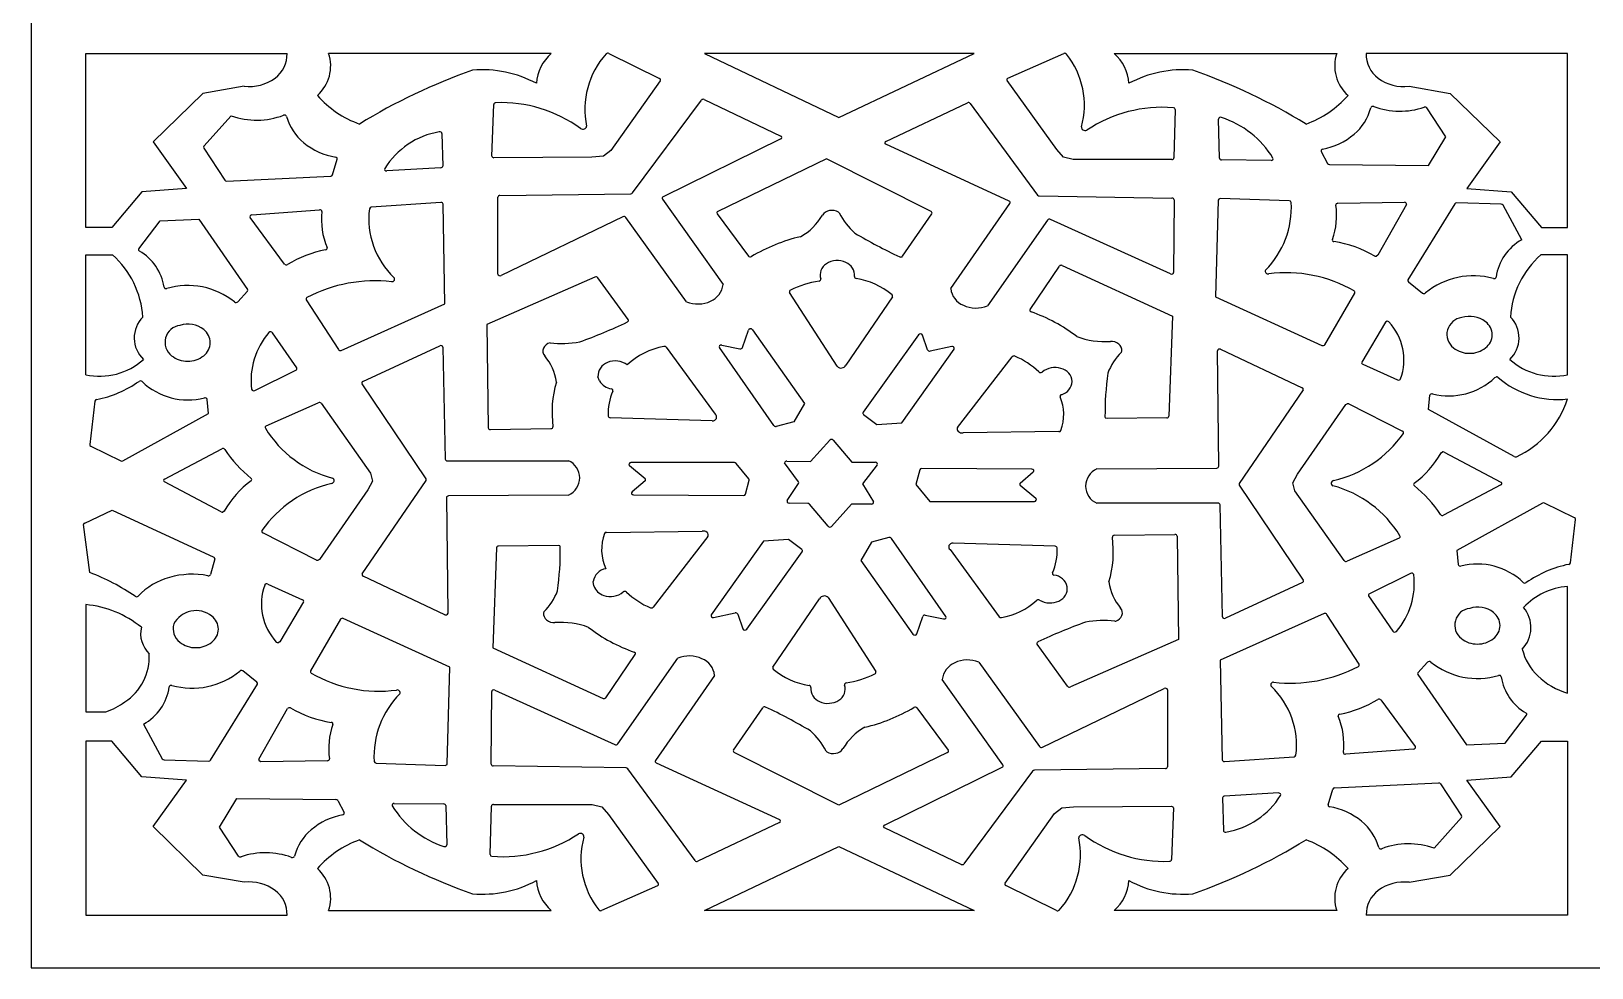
# Model space of a CAD drawing. Extents: x 0 to 1000, y 0 to 1000.
# Drawn here: x 0 to 289.7, y 0 to 173.8 of the extents above; entities that cross this region are included whole.
import ezdxf

# ---------------------------------------------------------------- set-up
doc = ezdxf.new("R2010")
doc.units = 0
doc.layers.add('WHITE', color=7, linetype='CONTINUOUS')

msp = doc.modelspace()

# ---------------------------------------------------------------- linework, layer by layer
at = {"layer": 'WHITE', "linetype": 'Continuous'}
for p, q in [((0, 1000), (0, 0)), ((10.1211, 137.424), (10.1211, 169.7211)), ((10.1211, 169.7211), (47.4949, 169.7211)), ((96.5472, 169.7211), (55.2218, 169.7211)), ((107.2497, 169.7211), (116.6621, 165.0519)), ((175.0745, 169.7211), (124.9941, 169.7211)), ((124.9941, 169.7211), (149.9393, 157.843)), ((149.9393, 157.843), (175.0745, 169.7211)), ((181.344, 165.1595), (191.6893, 169.7083)), ((201.0564, 169.7211), (242.382, 169.7211)), ((285.2334, 169.7211), (247.8596, 169.7211)), ((285.2334, 137.424), (285.2334, 169.7211)), ((31.8933, 162.2972), (22.6208, 153.2852)), ((39.5469, 163.619), (31.8933, 162.2972)), ((116.7963, 164.6234), (107.6321, 151.6833)), ((190.3924, 151.9114), (181.1936, 164.7212)), ((255.8076, 163.619), (263.4612, 162.2972)), ((263.4612, 162.2972), (272.7339, 153.2852)), ((85.5245, 150.6786), (85.8719, 160.2671)), ((111.6641, 143.8407), (124.4144, 161.0549)), ((124.9411, 161.1644), (139.1691, 154.3895)), ((158.663896, 153.400365), (173.8156, 160.5608)), ((174.3421, 160.4495), (186.8359, 143.4132)), ((262.6326, 154.239), (259.1261, 159.6025)), ((37.1418, 158.1487), (32.0503, 152.4776)), ((212.4069, 159.3207), (212.1601, 150.3313)), ((220.6124, 150.2517), (220.435, 157.5419)), ((76.2494, 154.8615), (76.411, 148.8206)), ((139.1734, 153.8453), (117.3138, 143.1295)), ((259.4008, 148.9455), (262.6326, 154.239)), ((22.6208, 153.2852), (28.8025, 144.6336)), ((32.0211, 152.1418), (35.9186, 146.1854)), ((107.6321, 151.6833), (106.2417, 150.6377)), ((158.6665, 152.8507), (158.4693, 153.1242)), ((181.5592, 142.3158), (158.6665, 152.8507)), ((191.6594, 150.4916), (190.3924, 151.9114)), ((239.5011, 151.529), (240.6875, 149.2851)), ((272.7339, 153.2852), (266.5521, 144.6336)), ((55.9548, 147.1672), (56.8223, 150.0735)), ((76.0518, 148.4982), (66.0236, 147.901)), ((104.1021, 150.4518), (85.9142, 150.3531)), ((106.2417, 150.6377), (104.1021, 150.4518)), ((147.6773, 150.1848), (127.4883, 140.405)), ((167.0656, 140.3923), (147.6773, 150.1848)), ((193.4637, 150.0313), (191.6594, 150.4916)), ((211.7726, 150.0222), (193.4637, 150.0313)), ((230.1929, 149.8474), (220.9946, 149.942)), ((241.0394, 149.0943), (259.4008, 148.9455)), ((36.2826, 146.0187), (55.6008, 146.9264)), ((20.5601, 144.0327), (14.9672, 137.424)), ((28.8025, 144.6336), (20.5601, 144.0327)), ((76.0648, 142.042), (63.1329, 141.1694)), ((86.6583, 128.7626), (86.6387, 143.0566)), ((87.0199, 143.373), (111.3389, 143.6882)), ((117.1781, 142.6996), (128.4628, 126.8378)), ((187.1604, 143.2595), (211.7963, 142.8516)), ((212.1757, 142.5342), (212.1029, 129.0872)), ((220.3389, 142.4632), (219.8746, 124.519)), ((220.4609, 142.687), (220.3389, 142.4632)), ((233.557, 142.3498), (220.7419, 142.7725)), ((242.5901, 141.9113), (254.9495, 142.1006)), ((272.9189, 141.75), (264.6519, 141.9726)), ((266.5521, 144.6336), (274.7944, 144.0327)), ((274.7944, 144.0327), (280.3875, 137.424)), ((47.0144, 130.6182), (40.634, 139.2619)), ((40.9295, 139.7399), (53.5527, 140.7049)), ((76.822, 123.2541), (76.484, 141.7316)), ((109.8644, 139.4088), (87.2429, 128.4907)), ((121.6743, 123.6136), (110.3956, 139.2967)), ((127.3105, 140.2103), (127.3539, 139.9701)), ((127.3539, 139.9701), (133.1455, 132.1027)), ((161.7737, 132.0872), (167.1996, 139.9683)), ((170.7084, 126.0685), (181.7058, 141.8843)), ((255.3089, 141.6526), (250.0211, 132.2452)), ((264.2929, 141.7987), (255.5967, 127.6864)), ((276.7309, 135.1262), (273.2607, 141.5614)), ((14.9672, 137.424), (10.1211, 137.424)), ((19.9798, 133.4638), (23.9162, 138.6248)), ((23.9162, 138.6248), (31.1472, 138.9865)), ((31.1472, 138.9865), (40.1703, 125.9303)), ((188.7069, 138.7903), (177.523, 122.8811)), ((211.5277, 128.8122), (189.2307, 138.9094)), ((280.3875, 137.424), (285.2334, 137.424)), ((10.1211, 132.3572), (15.079, 132.3572)), ((10.1211, 110.067), (10.1211, 132.3572)), ((250.0211, 132.2452), (249.769, 132.0715)), ((285.2334, 132.3572), (280.2757, 132.3572)), ((285.2334, 110.067), (285.2334, 132.3572)), ((104.6583, 128.1999), (84.5763, 119.3882)), ((110.8222, 120.3058), (105.1749, 128.0827)), ((185.4494, 122.2028), (190.8994, 130.2312)), ((191.4278, 130.3536), (211.8967, 120.9696)), ((40.1436, 125.5861), (38.3564, 123.6253)), ((149.6464, 111.6417), (140.8012, 125.3517)), ((240.1833, 115.6604), (245.7238, 125.2397)), ((255.6751, 127.3158), (258.3242, 125.2495)), ((51.066, 124.0123), (57.0251, 114.7404)), ((57.5545, 114.6103), (76.822, 123.2541)), ((159.8812, 124.5389), (151.2138, 111.8733)), ((219.8746, 124.519), (239.6445, 115.5192)), ((84.5763, 119.3882), (84.8562, 100.2246)), ((211.8967, 120.9696), (211.2029, 102.3653)), ((251.4191, 119.8302), (247.0385, 112.4415)), ((251.7357, 120.0076), (251.4191, 119.8302)), ((49.2935, 111.3345), (44.7945, 117.8851)), ((132.0567, 115.1186), (133.1754, 118.3727)), ((133.390022, 118.575706), (133.5, 118.6008)), ((133.8837, 118.4452), (143.585, 104.7297)), ((164.7449, 117.5124), (154.449, 103.123)), ((166.4203, 114.6993), (165.4514, 117.4406)), ((57.2562, 114.5847), (57.5545, 114.6103)), ((61.561, 108.8033), (75.8619, 115.4753)), ((76.4413, 115.2061), (76.8786, 94.3931)), ((117.8832, 115.1936), (126.9849, 102.7329)), ((137.8848, 100.6451), (127.7686, 115.1191)), ((128.1981, 115.5827), (131.5907, 114.8972)), ((161.6319, 101.1355), (171.3308, 114.852)), ((170.8994, 115.3165), (166.8883, 114.4805)), ((171.3039, 115.2011), (171.222289, 115.266283)), ((171.9949, 100.3058), (182.1158, 113.4144)), ((220.4902, 93.08), (220.2193, 114.533)), ((220.7998, 114.8102), (235.9726, 107.6771)), ((41.511, 107.1388), (49.1559, 110.9093)), ((247.2009, 112.0265), (253.6898, 109.12)), ((73.2993, 90.7544), (61.4138, 108.3761)), ((105.493153, 108.922722), (105.2251, 109.7049)), ((236.1179, 107.2495), (224.2926, 89.8979)), ((271.7517, 109.5688), (272.0196, 109.6878)), ((11.8382, 105.1901), (10.8592, 97.1311)), ((32.9308, 102.8758), (32.6432, 105.5041)), ((43.6382, 100.5734), (53.2976, 104.8936)), ((53.8194, 104.7743), (62.9641, 91.825)), ((143.585, 104.7297), (141.5648, 101.3275)), ((235.0859, 91.6326), (244.0751, 104.5411)), ((244.0751, 104.5411), (244.3156, 104.6913)), ((244.6152, 104.654), (254.613, 99.614)), ((259.4038, 103.6344), (259.6914, 106.2627)), ((17.0245, 94.1152), (32.9308, 102.8758)), ((126.4469, 101.5089), (107.4811, 102.1103)), ((154.5214, 102.7308), (157.0128, 100.8625)), ((199.7471, 101.9543), (199.4711, 102.045)), ((210.8203, 102.0588), (199.7471, 101.9543)), ((275.3101, 94.8738), (259.4038, 103.6344)), ((85.2501, 99.9121), (96.4917, 100.073)), ((141.5648, 101.3275), (138.3373, 100.5)), ((157.0128, 100.8625), (161.6319, 101.1355)), ((190.7934, 99.5183), (173.0243, 99.3136)), ((11.0456, 96.8286), (16.6087, 94.1062)), ((24.7572, 90.7248), (35.3699, 96.3318)), ((144.6988, 93.9593), (148.2843, 97.9432)), ((148.9163, 97.9345), (152.3329, 93.8526)), ((261.7615, 95.5731), (262.0053, 95.7458)), ((262.3247, 95.7078), (272.8339, 90.1522)), ((77.2669, 94.0822), (99.734753, 94.129899)), ((111.0714, 93.2292), (113.9639, 90.8112)), ((130.5432, 93.7675), (111.3485, 93.7662)), ((133.2536, 90.751), (130.8639, 93.6286)), ((142.4457, 90.1781), (139.866803, 93.704704)), ((140.2976, 94.0638), (144.6988, 93.9593)), ((152.3329, 93.8526), (156.7357, 93.8344)), ((157.0594, 93.3469), (154.3067, 89.8592)), ((197.8296, 92.6279), (220.1058, 92.7606)), ((35.2665, 84.6383), (24.7572, 90.1937)), ((61.4734, 73.0965), (73.2986, 90.448)), ((63.3779, 90.3192), (62.5053, 88.7134)), ((62.9641, 91.825), (63.3779, 90.3192)), ((113.9658, 90.371), (111.5423, 88.3152)), ((132.6116, 87.9424), (133.3111, 90.5048)), ((140.3684, 86.7389), (142.4532, 89.8648)), ((154.3067, 89.8592), (156.3584, 86.5156)), ((164.9794, 92.4036), (164.2436, 89.708)), ((185.7716, 92.5664), (165.3595, 92.6511)), ((183.6252, 89.975), (186.0488, 92.0309)), ((234.2131, 90.0268), (235.0859, 91.6326)), ((234.627, 88.5212), (234.2131, 90.0268)), ((272.8339, 90.1522), (273.0108, 89.8868)), ((62.5053, 88.7134), (53.5162, 75.8049)), ((77.1009, 87.266), (77.372, 65.813)), ((99.7615, 87.7181), (77.4854, 87.5854)), ((111.8194, 87.7797), (132.2315, 87.6951)), ((164.2436, 89.708), (166.8425, 86.5786)), ((186.5196, 87.1168), (183.6272, 89.5348)), ((224.2918, 89.5916), (236.1772, 71.97)), ((243.7719, 75.5719), (234.627, 88.5212)), ((272.8339, 89.6214), (262.2211, 84.0142)), ((9.9294, 82.56), (15.0347, 84.9351)), ((15.0347, 84.9351), (33.8837, 76.2305)), ((35.8297, 84.7729), (35.5859, 84.6002)), ((144.2067, 86.1881), (140.6972, 86.2716)), ((147.9493, 81.9479), (144.5152, 86.0504)), ((152.3017, 86.0731), (148.5813, 81.9391)), ((156.0102, 86.0577), (152.3017, 86.0731)), ((166.8425, 86.5786), (186.2425, 86.5798)), ((220.3242, 86.2637), (197.8558, 86.2163)), ((221.1497, 65.1399), (220.7126, 85.9529)), ((280.5665, 86.2308), (264.6604, 77.4702)), ((286.5455, 83.5173), (280.9823, 86.2399)), ((10.8821, 73.3692), (9.7358, 82.2521)), ((285.7528, 75.1558), (286.7318, 83.2149)), ((52.9758, 75.6921), (42.978, 80.732)), ((97.8439, 78.3917), (86.7707, 78.2872)), ((98.1202, 78.3009), (97.8439, 78.3917)), ((106.7976, 80.8277), (124.5668, 81.0325)), ((125.5962, 80.0402), (115.4753, 66.9316)), ((135.9591, 79.2106), (126.2604, 65.494)), ((140.5782, 79.4836), (135.9591, 79.2106)), ((143.0698, 77.6154), (140.5782, 79.4836)), ((156.0262, 79.0186), (154.0063, 75.6164)), ((159.2537, 79.846), (156.0262, 79.0186)), ((169.8224, 65.227), (159.7062, 79.7009)), ((190.1101, 78.2357), (171.1441, 78.8372)), ((201.0996, 80.273), (212.3409, 80.4341)), ((212.7351, 80.1216), (213.0148, 60.9578)), ((253.9528, 79.7726), (244.2934, 75.4524)), ((34.0711, 75.887), (33.2906, 73.0024)), ((53.5162, 75.8049), (53.2754, 75.6547)), ((86.3881, 77.9807), (85.6945, 59.3764)), ((132.8464, 62.8336), (143.1423, 77.223)), ((154.0063, 75.6164), (163.7073, 61.9007)), ((170.6061, 77.6132), (179.7079, 65.1524)), ((264.6604, 77.4702), (264.9478, 74.8419)), ((76.7913, 65.5358), (61.6185, 72.6689)), ((256.08, 73.2072), (248.4354, 69.4367)), ((265.1151, 74.6089), (265.4416, 74.5663)), ((43.3431, 71.0378), (43.567, 71.241)), ((43.9012, 71.226), (50.3902, 68.3195)), ((104.443033, 70.904791), (104.3529, 71.7137)), ((236.03, 71.5428), (221.7294, 64.8708)), ((285.2334, 50.9849), (285.2334, 70.7683)), ((10.1211, 67.4162), (10.1211, 47.5365)), ((50.5525, 67.9045), (46.1719, 60.5158)), ((137.7101, 55.8072), (146.3775, 68.4727)), ((147.9448, 68.7043), (156.7898, 54.9943)), ((248.2978, 69.0115), (252.7965, 62.4611)), ((57.4077, 64.6857), (51.8674, 55.1063)), ((77.7166, 55.827), (57.9466, 64.8268)), ((77.372, 65.813), (77.1801, 65.5369)), ((126.6916, 65.0295), (130.7028, 65.8655)), ((131.1707, 65.6468), (132.1398, 62.9054)), ((164.4156, 61.9735), (165.5345, 65.2275)), ((166.0005, 65.4488), (169.393, 64.7633)), ((240.0365, 65.7358), (220.7692, 57.092)), ((246.5251, 56.3337), (240.566, 65.6056)), ((213.0148, 60.9578), (192.9328, 52.1461)), ((253.1166, 62.2997), (253.4533, 62.4362)), ((46.1719, 60.5158), (45.8553, 60.3385)), ((85.6945, 59.3764), (106.1633, 49.9924)), ((106.6916, 50.1149), (112.1416, 58.1433)), ((112.1696, 58.3982), (111.9574, 58.5866)), ((192.4164, 52.2633), (186.7688, 60.0402)), ((41.9159, 53.0302), (39.2668, 55.0965)), ((77.2521, 37.8828), (77.7166, 55.827)), ((108.8842, 41.5557), (120.068, 57.4649)), ((175.9167, 56.7326), (187.1954, 41.0493)), ((220.7692, 57.092), (221.1072, 38.6144)), ((259.2346, 56.7208), (257.4474, 54.7599)), ((33.2981, 38.5474), (41.9945, 52.6596)), ((126.8826, 54.2776), (115.8853, 38.4617)), ((180.4129, 37.6465), (169.1284, 53.5082)), ((257.4207, 54.4158), (266.4438, 41.3595)), ((85.41531, 37.81369), (85.4881, 51.2588)), ((86.0633, 51.5338), (108.3605, 41.4366)), ((187.7266, 40.9372), (210.3483, 51.8553)), ((210.9327, 51.5834), (210.9523, 37.2894)), ((250.5766, 49.7278), (256.9573, 41.0843)), ((10.1211, 47.5365), (13.8838, 47.5365)), ((42.2821, 38.6935), (47.5699, 48.1008)), ((130.3915, 40.3777), (135.8173, 48.2588)), ((164.4455, 48.2433), (170.2371, 40.3759)), ((273.6748, 41.7214), (277.6112, 46.8822)), ((20.8601, 45.22), (24.3305, 38.7846)), ((14.9672, 42.0645), (10.1211, 42.0645)), ((10.1211, 42.0645), (10.1211, 9.7674)), ((20.5601, 35.4556), (14.9672, 42.0645)), ((256.6616, 40.6061), (244.0383, 39.641)), ((256.9573, 41.0843), (256.9711, 40.7785)), ((266.4438, 41.3595), (273.6748, 41.7214)), ((274.7944, 35.4556), (280.3875, 42.0645)), ((280.3875, 42.0645), (285.2334, 42.0645)), ((285.2334, 42.0645), (285.2334, 9.7674)), ((24.6721, 38.596), (32.9394, 38.3735)), ((42.6415, 38.2455), (42.3101, 38.3883)), ((55.0011, 38.4347), (42.6415, 38.2455)), ((64.0341, 37.9962), (76.8492, 37.5735)), ((115.8489, 38.2212), (116.032, 38.0302)), ((116.032, 38.0302), (138.9247, 27.4953)), ((149.9137, 30.1612), (130.5254, 39.9538)), ((170.1027, 39.941), (149.9137, 30.1612)), ((221.5264, 38.3041), (234.4584, 39.1766)), ((28.8025, 34.8549), (20.5601, 35.4556)), ((22.6208, 26.2033), (28.8025, 34.8549)), ((110.4308, 37.0866), (85.795, 37.4944)), ((123.2489, 19.8966), (110.7552, 36.9329)), ((158.4176, 26.5007), (180.2775, 37.2165)), ((185.927, 36.5053), (173.1766, 19.2911)), ((210.5712, 36.973), (186.2524, 36.6578)), ((266.5521, 34.8549), (274.7944, 35.4556)), ((272.7339, 26.2033), (266.5521, 34.8549)), ((231.5676, 32.445), (221.5392, 31.8478)), ((231.9139, 32.3099), (231.5676, 32.445)), ((240.7687, 30.2727), (241.6362, 33.1788)), ((241.9902, 33.4195), (261.3086, 34.3273)), ((261.6724, 34.1605), (265.57, 28.2044)), ((34.9586, 26.107), (38.1902, 31.4006)), ((38.1902, 31.4006), (56.5518, 31.2518)), ((56.9035, 31.0609), (58.0899, 28.8169)), ((67.3983, 30.4986), (76.5964, 30.404)), ((76.9789, 30.0943), (77.156, 22.8041)), ((85.1841, 21.0252), (85.4311, 30.0147)), ((85.8185, 30.3239), (104.1275, 30.3148)), ((104.1275, 30.3148), (105.9317, 29.8545)), ((105.9317, 29.8545), (107.1986, 28.4346)), ((189.9589, 28.6627), (191.3494, 29.7083)), ((191.3494, 29.7083), (193.4891, 29.8942)), ((193.4891, 29.8942), (211.6768, 29.9929)), ((211.6768, 29.9929), (211.9565, 29.8978)), ((212.0668, 29.6674), (211.7194, 20.0788)), ((221.1803, 31.5256), (221.3416, 25.4845)), ((31.8933, 17.1914), (22.6208, 26.2033)), ((38.4649, 20.7435), (34.9586, 26.107)), ((107.1986, 28.4346), (116.3976, 15.6248)), ((138.9285, 26.9462), (123.7754, 19.7852)), ((158.4219, 25.9565), (158.2296, 26.2278)), ((180.7947, 15.7227), (189.9589, 28.6627)), ((265.5407, 27.8684), (260.4495, 22.1973)), ((263.4612, 17.1914), (272.7339, 26.2033)), ((172.6499, 19.1816), (158.4219, 25.9565)), ((124.9941, 10.6249), (149.9393, 22.503)), ((149.9393, 22.503), (175.0745, 10.6249)), ((39.5469, 15.8695), (31.8933, 17.1914)), ((116.247, 15.1865), (105.902, 10.6378)), ((190.3413, 10.6249), (180.9289, 15.2941)), ((255.8076, 15.8695), (263.4612, 17.1914)), ((10.1211, 9.7674), (47.4949, 9.7674)), ((55.2216, 10.6249), (96.5472, 10.6249)), ((175.0745, 10.6249), (124.9941, 10.6249)), ((242.382, 10.6249), (201.0564, 10.6249)), ((285.2334, 9.7674), (247.8596, 9.7674)), ((0, 0), (1000, 0))]:
    msp.add_line(p, q, dxfattribs=at)
for centre, radius, start, end in [((42.03126, 169.547269), 5.466404, 306.398334, 1.822305), ((48.321606, 167.397538), 7.280908, 311.251654, 18.610368), ((101.762525, 163.686932), 7.975638, 130.83682, 176.507432), ((118.163985, 159.341212), 15.382082, 138.008187, 191.802424), ((107.051059, 169.323875), 0.444124, 63.431598, 136.033991), ((191.870493, 169.307447), 0.439903, 41.216302, 114.323835), ((180.289934, 160.089733), 15.240632, 344.742255, 38.596382), ((195.841075, 163.686932), 7.975638, 3.492568, 49.16318), ((249.281619, 167.39726), 7.280451, 161.386111, 228.749126), ((253.142334, 169.4596), 5.289202, 177.166122, 234.617294), ((118.213985, 63.239288), 109.548758, 109.328954, 121.531176), ((83.735069, 145.280328), 21.407068, 61.949603, 94.771722), ((181.470433, 164.846218), 0.337833, 111.977752, 159.160934), ((213.868617, 145.279985), 21.407411, 85.228316, 118.050168), ((179.387267, 63.234142), 109.554425, 58.46914, 70.670729), ((40.452537, 171.723324), 8.154768, 263.623803, 306.254097), ((116.56077, 164.7849), 0.285581, 325.561963, 69.217639), ((181.404456, 164.880337), 0.264168, 160.986644, 217.042594), ((254.847532, 171.51869), 7.957816, 233.191795, 276.929308), ((67.407991, 174.527021), 19.050573, 221.420255, 250.10171), ((86.225232, 160.217599), 0.356782, 86.727297, 172.024963), ((87.222641, 135.520468), 25.072376, 53.938436, 92.233314), ((124.748615, 160.768788), 0.439954, 64.054683, 139.434106), ((174.007013, 160.165327), 0.43936, 40.29982, 115.827451), ((210.023867, 134.357271), 25.366756, 85.410771, 123.597066), ((212.060321, 159.295255), 0.347512, 4.198923, 91.124716), ((230.195766, 174.526669), 19.050223, 289.898491, 318.580227), ((239.655317, 161.90704), 9.328715, 309.64354, 345.827636), ((249.031085, 159.522939), 0.345779, 111.884517, 163.17925), ((249.080377, 159.413786), 0.465466, 69.970658, 112.506795), ((254.088894, 173.229942), 14.2305, 250.077205, 288.629974), ((258.783816, 159.340764), 0.430887, 37.404287, 110.218688), ((41.860936, 171.559316), 14.216711, 250.613255, 290.582489), ((47.022912, 157.816027), 0.464025, 68.04505, 110.698737), ((47.082431, 157.932593), 0.333862, 16.586805, 70.03986), ((56.480724, 160.486209), 9.405278, 195.151692, 231.308347), ((220.751316, 157.529248), 0.316569, 117.243377, 177.709478), ((220.822822, 157.402619), 0.461918, 70.633313, 117.938827), ((215.439131, 140.963123), 17.760403, 31.71399, 71.83506), ((78.197271, 140.622149), 14.740831, 99.474511, 148.389673), ((75.863642, 154.722218), 0.449377, 58.506092, 101.923237), ((75.94788, 154.843519), 0.302056, 3.41268, 60.111132), ((102.427866, 156.457292), 0.803929, 236.281943, 289.90701), ((102.516607, 156.266737), 0.594835, 288.119463, 353.073275), ((139.061925, 154.109728), 0.299597, 1.639475, 69.039205), ((139.052296, 154.12993), 0.309323, 293.048677, 357.845253), ((195.495882, 155.98116), 0.512017, 168.983777, 242.669045), ((195.66305, 156.219119), 0.801126, 239.860564, 293.86715), ((237.383343, 164.558752), 12.82028, 280.705272, 309.901271), ((32.244441, 152.291549), 0.268897, 136.218882, 213.841637), ((58.73128, 163.194067), 12.925865, 231.025336, 260.197863), ((85.812008, 150.674308), 0.28754, 179.144798, 231.878341), ((158.779817, 153.112041), 0.310755, 111.902642, 177.757573), ((239.735707, 151.65432), 0.26598, 148.017357, 208.109873), ((239.828914, 151.585335), 0.381688, 99.67014, 146.644447), ((56.474619, 150.078722), 0.382313, 38.190827, 81.564868), ((56.565027, 150.148649), 0.268024, 343.717085, 38.39154), ((65.876397, 148.2155), 0.268148, 150.289141, 221.992391), ((65.982743, 148.308107), 0.409152, 221.667496, 275.730984), ((76.062825, 148.847217), 0.349191, 268.190771, 355.628362), ((85.901849, 150.775984), 0.423064, 230.806969, 271.672958), ((211.804137, 150.380106), 0.359293, 264.964326, 352.192821), ((220.966858, 150.29845), 0.357528, 187.513417, 274.450278), ((230.207704, 150.262786), 0.415649, 267.958927, 319.52846), ((230.314179, 150.163339), 0.270182, 320.916005, 30.237966), ((241.026866, 149.491094), 0.396992, 211.257664, 271.809283), ((36.25034, 146.429017), 0.411583, 216.292098, 274.495465), ((55.604524, 147.301533), 0.375152, 269.431269, 339.017842), ((76.10234, 141.609326), 0.4343, 54.116511, 94.958727), ((86.992287, 143.018433), 0.355641, 85.546908, 173.83915), ((111.344416, 144.099425), 0.411262, 269.231497, 321.016227), ((117.413844, 142.861554), 0.286014, 110.474243, 214.488653), ((181.43787, 142.016544), 0.322917, 19.587464, 67.930464), ((181.490445, 142.039794), 0.265624, 324.169357, 18.664279), ((187.155596, 143.668758), 0.409286, 218.638127, 270.672557), ((211.822707, 142.497709), 0.354875, 5.901995, 94.267374), ((220.722472, 142.331841), 0.441087, 87.475546, 126.371366), ((217.324143, 141.154686), 16.628153, 315.379779, 3.091314), ((233.574243, 141.991287), 0.358927, 9.641264, 92.753496), ((254.973215, 141.699871), 0.40143, 39.961763, 93.386733), ((264.627359, 141.565752), 0.407587, 86.548097, 145.143101), ((40.845006, 139.424761), 0.266547, 147.621349, 217.662014), ((40.947034, 139.344219), 0.396069, 92.537267, 145.685012), ((53.595595, 140.278024), 0.429025, 51.460716, 95.738204), ((53.690759, 140.386502), 0.284967, 354.683988, 52.837723), ((67.175422, 138.834564), 13.288777, 173.407979, 202.860141), ((77.804337, 139.055356), 15.136199, 173.03926, 226.313596), ((63.13123, 140.808652), 0.360752, 89.734748, 167.016841), ((76.189028, 141.718291), 0.295273, 2.583377, 55.351944), ((110.062251, 138.98609), 0.466721, 78.111377, 115.082099), ((110.086619, 139.060658), 0.388826, 37.37758, 79.361605), ((127.623615, 140.102897), 0.331023, 114.12807, 161.067287), ((137.369449, 145.345418), 11.078753, 299.547619, 329.20047), ((148.586418, 138.513369), 2.058274, 100.217808, 145.718878), ((148.684862, 138.209829), 2.374853, 59.463342, 101.256172), ((149.720841, 139.967421), 0.334662, 27.085682, 59.339942), ((160.925576, 145.555909), 12.186428, 206.492388, 228.836833), ((166.961731, 140.126299), 0.285561, 326.406785, 68.670219), ((229.360807, 139.626146), 12.996335, 340.027501, 8.560567), ((242.498733, 141.589861), 0.287861, 132.380489, 185.811596), ((242.589686, 141.483661), 0.42764, 89.944539, 131.791089), ((255.077189, 141.78517), 0.266954, 330.224562, 40.262495), ((272.923374, 141.354086), 0.395939, 31.574088, 90.647431), ((200.202726, 215.662248), 92.317759, 239.180001, 245.038716), ((189.045191, 138.513883), 0.436861, 64.872091, 140.747787), ((20.202519, 133.293961), 0.280087, 142.671886, 242.686928), ((54.589243, 133.644384), 0.38696, 279.738744, 324.176561), ((54.681553, 133.570346), 0.268847, 325.456122, 22.239658), ((150.145588, 104.540579), 32.013316, 103.204448, 120.895056), ((241.826609, 135.097437), 0.266603, 160.370245, 217.782033), ((241.918998, 135.167049), 0.382274, 217.544521, 262.907864), ((238.429786, 112.939799), 22.117374, 60.132347, 81.046961), ((281.26254, 126.923928), 9.370861, 118.920033, 172.140746), ((3.839288, 119.698805), 16.928263, 3.687705, 48.397309), ((15.406974, 124.93141), 9.360187, 8.714619, 60.092319), ((47.325664, 130.863632), 0.396386, 218.255783, 262.321363), ((47.345242, 130.927511), 0.462436, 260.974789, 300.435863), ((58.728305, 112.200634), 21.452681, 100.946243, 121.31165), ((133.456338, 132.347228), 0.395493, 218.191175, 262.088303), ((133.476588, 132.411006), 0.461589, 260.688235, 300.059881), ((148.902531, 128.604267), 2.435434, 121.415064, 197.670975), ((149.659519, 127.452038), 3.813601, 65.734122, 122.097811), ((150.336994, 128.574631), 2.516623, 353.613605, 69.294082), ((161.436571, 132.390763), 0.464878, 245.542139, 282.779313), ((161.45603, 132.32593), 0.397374, 282.110737, 323.074995), ((191.217453, 129.995125), 0.396092, 102.384919, 143.415374), ((191.238041, 129.929959), 0.464198, 65.871281, 103.141852), ((249.669585, 132.521697), 0.461043, 240.734445, 282.452535), ((291.515412, 119.698805), 16.928263, 131.602691, 176.312971), ((63.833397, 100.144921), 27.370602, 83.520724, 117.495655), ((66.924969, 127.933806), 0.593113, 269.713198, 327.771461), ((67.076762, 127.814943), 0.401796, 330.567315, 47.230917), ((86.970137, 128.77795), 0.312214, 182.818151, 248.18214), ((87.045704, 128.907478), 0.461075, 245.445445, 295.320845), ((104.839381, 127.800928), 0.438142, 40.02379, 114.411784), ((146.232049, 127.854993), 0.395894, 277.058839, 321.621321), ((146.32775, 127.773403), 0.270254, 322.584592, 19.809381), ((153.166256, 128.27137), 0.329084, 175.934708, 266.226896), ((151.054668, 114.466713), 13.63738, 49.978096, 81.184669), ((211.71559, 129.23612), 0.463692, 246.096139, 294.978965), ((211.77931, 129.112264), 0.324559, 294.015443, 355.570924), ((229.4945, 129.253541), 0.401417, 146.516719, 222.995244), ((229.657703, 129.400584), 0.62107, 222.649721, 279.648871), ((233.086675, 104.161267), 24.850464, 59.755584, 97.688964), ((255.831012, 127.542376), 0.275037, 148.422259, 235.467234), ((267.725797, 114.555302), 13.891668, 74.353496, 129.569035), ((271.593286, 128.378179), 0.462072, 254.833966, 297.549383), ((271.658473, 128.258197), 0.325553, 297.144042, 350.64886), ((24.969774, 126.39939), 0.314638, 189.104981, 244.79855), ((25.044407, 126.521389), 0.45707, 242.844911, 286.079251), ((29.069831, 112.690512), 13.947695, 51.429501, 106.232293), ((39.950778, 125.774193), 0.269369, 315.711335, 35.417428), ((124.506938, 127.379662), 3.992801, 294.02268, 352.200334), ((141.044167, 125.501643), 0.28551, 111.873074, 211.680118), ((148.767862, 110.35841), 17.283581, 98.273768, 116.938553), ((159.656909, 124.694674), 0.273078, 325.219353, 52.115237), ((174.520795, 126.529057), 3.840113, 186.888252, 247.7058), ((245.476953, 125.37682), 0.282374, 330.948458, 63.352075), ((258.58758, 125.601087), 0.439297, 233.162442, 272.155153), ((258.595732, 125.600724), 0.438703, 271.092988, 309.825497), ((38.041679, 123.934884), 0.437382, 230.911383, 273.673195), ((38.051485, 123.926868), 0.428855, 272.434311, 315.316251), ((51.308044, 124.161938), 0.284565, 112.990388, 211.725452), ((123.764977, 128.852686), 5.640829, 248.245347, 294.815286), ((175.402889, 128.068347), 5.603785, 245.330922, 292.230617), ((185.666281, 122.050044), 0.265277, 144.841875, 202.670133), ((185.730638, 122.082338), 0.337145, 203.518919, 253.307877), ((175.668049, 93.276343), 30.176161, 52.310768, 70.715901), ((24.575557, 116.907888), 5.460884, 134.728055, 226.91468), ((27.983729, 116.107437), 3.144365, 96.73646, 232.559735), ((29.111462, 114.763464), 4.710681, 51.847764, 108.523796), ((69.031257, 207.352933), 96.891527, 289.787499, 295.460871), ((110.550577, 120.175633), 0.332182, 293.757181, 340.600846), ((110.61287, 120.145639), 0.263573, 342.253354, 37.419941), ((251.773808, 119.583989), 0.425322, 43.210793, 95.140535), ((244.365345, 112.789375), 10.477761, 340.594958, 42.553075), ((265.975057, 117.557079), 3.144094, 96.763193, 232.563341), ((267.103131, 116.213373), 4.710572, 51.846822, 108.546891), ((268.101769, 117.420992), 3.144267, 1.239353, 52.562326), ((270.779201, 116.907836), 5.460738, 313.084479, 45.271287), ((30.110046, 116.107517), 3.144292, 307.436125, 358.758668), ((30.110294, 115.971356), 3.144043, 1.240103, 52.5635), ((54.146815, 109.101083), 13.333262, 138.649979, 187.446445), ((44.453837, 117.61351), 0.433279, 87.279724, 136.856075), ((44.471315, 117.641758), 0.404554, 36.977907, 89.563116), ((96.783427, 114.230435), 1.851017, 104.399913, 155.61015), ((98.556356, 134.153506), 18.267233, 262.977751, 280.330676), ((133.496876, 118.247784), 0.344893, 108.048339, 158.76531), ((133.555115, 118.185819), 0.418625, 38.287118, 97.565299), ((165.078699, 117.236365), 0.433147, 83.584181, 140.410967), ((165.107565, 117.293221), 0.374089, 23.201565, 87.00671), ((199.302314, 131.321226), 15.084525, 249.894861, 273.981125), ((200.517096, 114.074042), 2.205427, 49.93951, 94.355639), ((268.101993, 117.557133), 3.144046, 307.433898, 358.758276), ((28.982035, 117.314435), 4.709979, 231.843606, 270.786654), ((29.111313, 117.315022), 4.710565, 269.214073, 308.153913), ((57.337223, 114.954316), 0.378393, 214.425143, 257.635854), ((76.054079, 115.055268), 0.461908, 65.503912, 114.585683), ((76.129065, 115.185172), 0.312936, 3.834598, 68.136673), ((96.376135, 114.474612), 1.380308, 157.860424, 220.815913), ((88.412147, 107.546786), 9.175264, 7.37532, 41.050485), ((119.825948, 102.216069), 13.334721, 100.215597, 133.454004), ((117.552969, 114.921525), 0.427875, 39.484792, 102.412144), ((127.992371, 115.276173), 0.273396, 135.851227, 215.066466), ((128.10382, 115.155394), 0.437584, 77.55771, 134.667957), ((131.691125, 115.286942), 0.402473, 255.550895, 335.274572), ((166.78578, 114.871129), 0.403858, 205.180314, 284.705499), ((170.994838, 114.86698), 0.459539, 60.33328, 101.986556), ((171.112904, 115.010796), 0.26962, 323.916462, 44.89601), ((182.445612, 113.123745), 0.439609, 66.016723, 138.611042), ((176.770952, 99.72082), 14.994269, 46.490128, 67.022332), ((210.729166, 106.131551), 11.659975, 135.655736, 158.669797), ((201.019099, 114.622374), 1.463001, 352.811381, 51.165865), ((202.184019, 114.48554), 0.290288, 315.340648, 350.834237), ((220.542524, 114.513336), 0.323822, 113.983317, 176.518575), ((220.606433, 114.388438), 0.463977, 65.369814, 114.924841), ((239.833435, 115.943642), 0.464594, 246.004348, 284.721718), ((239.858699, 115.868601), 0.385634, 283.924607, 327.323586), ((266.973736, 118.764611), 4.710355, 231.846417, 270.786587), ((267.10303, 118.765002), 4.710746, 269.213897, 308.151928), ((12.661425, 122.101616), 12.299806, 258.080703, 311.710425), ((49.054705, 111.176912), 0.286106, 290.713568, 33.421982), ((107.903971, 109.84215), 2.682385, 109.860078, 182.932936), ((108.405743, 108.866402), 3.773178, 53.413348, 111.993211), ((150.359684, 112.289412), 0.963485, 222.241651, 279.73495), ((150.417851, 112.19002), 0.856649, 277.02359, 338.301638), ((187.381825, 110.910725), 0.426726, 227.621349, 269.902699), ((187.391913, 110.926054), 0.442187, 268.598717, 309.570773), ((190.049887, 107.64152), 3.783119, 72.507822, 128.912211), ((190.662505, 108.718806), 2.58467, 2.507817, 78.291933), ((258.183264, 102.615946), 58.828987, 172.423265, 180.337906), ((247.292474, 112.301611), 0.289951, 151.154017, 251.58931), ((282.693169, 122.101683), 12.299852, 228.289803, 281.918803), ((7.917089, 126.179087), 21.137431, 281.48917, 304.946007), ((20.278662, 108.477641), 0.453118, 85.400246, 124.088823), ((20.290022, 108.511272), 0.418773, 45.565912, 86.580487), ((29.1125, 117.77589), 12.374601, 226.428554, 284.207733), ((41.24714, 107.434549), 0.326966, 190.832385, 250.890536), ((61.655858, 108.531655), 0.287731, 109.249049, 212.726194), ((116.15097, 103.108381), 19.467197, 163.232031, 187.922942), ((108.180905, 110.57084), 3.152825, 211.516449, 261.287011), ((107.650604, 107.085013), 0.373127, 34.825862, 81.881012), ((107.740407, 107.146517), 0.264285, 336.136981, 34.998846), ((190.575957, 108.959498), 2.671792, 284.745561, 357.262655), ((235.877035, 107.40614), 0.287319, 326.963211, 70.572676), ((253.876526, 109.54779), 0.466766, 246.419272, 288.444), ((253.913733, 109.451346), 0.363536, 287.690116, 336.811351), ((263.222277, 118.534858), 12.375025, 255.793351, 313.570362), ((272.058211, 109.243308), 0.446166, 55.612423, 94.964513), ((283.362906, 122.309479), 16.834518, 228.962701, 276.379342), ((12.175886, 105.124685), 0.343964, 98.120441, 169.036679), ((32.257872, 105.336877), 0.45594, 61.403868, 103.724311), ((32.334915, 105.459546), 0.311488, 8.223504, 63.046924), ((41.310447, 107.556564), 0.463409, 248.432591, 295.6439), ((53.481402, 104.496734), 0.437362, 39.39304, 114.850398), ((117.401002, 102.866352), 10.302025, 156.103227, 182.514941), ((191.322316, 106.080817), 0.302248, 102.674403, 198.862613), ((183.151435, 102.706926), 8.538408, 339.693937, 22.562964), ((244.411208, 104.237374), 0.463886, 63.912368, 101.894092), ((260.01026, 106.210321), 0.323133, 118.011613, 170.671375), ((260.077733, 106.089385), 0.4616, 76.537208, 118.355597), ((268.285831, 111.042122), 17.80628, 294.697912, 342.133663), ((107.462617, 102.46752), 0.357698, 188.556527, 272.961967), ((126.436547, 102.373747), 0.864909, 270.685844, 332.740492), ((126.64426, 102.223618), 0.612702, 336.326101, 56.222853), ((154.672398, 102.961457), 0.275687, 144.128657, 236.789422), ((199.645973, 102.277335), 0.290792, 181.642522, 233.032176), ((210.847841, 102.416469), 0.358727, 265.596894, 351.799384), ((43.730213, 100.297935), 0.290426, 108.470859, 207.796558), ((61.304858, 111.087196), 20.91204, 211.494167, 255.064879), ((85.147343, 100.235079), 0.291332, 182.061359, 233.364738), ((85.235337, 100.339776), 0.427931, 232.275306, 271.976985), ((96.491871, 100.501339), 0.428339, 269.977086, 311.554057), ((96.583645, 100.394566), 0.28757, 311.982074, 6.07503), ((138.220241, 100.913066), 0.429332, 218.619496, 285.822258), ((172.516464, 99.991279), 0.609059, 148.908553, 228.488778), ((172.768558, 100.247087), 0.967885, 227.350123, 285.321058), ((190.80875, 99.902846), 0.384852, 267.714183, 335.589918), ((237.032062, 111.501236), 21.572784, 282.788617, 325.223106), ((254.508792, 99.347708), 0.285956, 328.077034, 68.628102), ((11.161897, 97.108942), 0.303507, 175.81324, 247.469374), ((35.580969, 95.918215), 0.464331, 78.240663, 117.037007), ((35.606807, 95.993136), 0.385847, 35.609908, 79.72972), ((56.402453, 110.038805), 24.708916, 214.01106, 230.968581), ((148.593018, 97.638351), 0.433867, 88.668511, 135.361286), ((148.607027, 97.655791), 0.416328, 42.024372, 90.540413), ((262.113773, 95.296222), 0.462479, 62.865595, 103.564878), ((16.807666, 94.523462), 0.462271, 244.506471, 297.973479), ((77.234762, 94.439995), 0.359236, 187.500894, 275.132719), ((98.273143, 90.848865), 3.591864, 1.287955, 65.988351), ((111.232422, 93.447593), 0.271337, 152.519686, 233.598606), ((111.332546, 93.369807), 0.396714, 87.695159, 149.223801), ((130.552635, 93.349608), 0.417999, 41.87036, 91.293314), ((140.275908, 93.651867), 0.412504, 86.985671, 172.640821), ((156.754815, 93.444326), 0.390542, 35.083916, 92.805453), ((156.853485, 93.517795), 0.267593, 320.309777, 34.354309), ((220.108913, 93.194261), 0.433672, 269.588727, 308.570913), ((220.192079, 93.087316), 0.298211, 308.889092, 358.594135), ((246.15802, 104.432938), 17.943392, 306.22577, 330.411586), ((275.527026, 95.281687), 0.461983, 241.994614, 295.49789), ((24.887494, 90.446308), 0.307464, 115.072767, 177.596895), ((24.8763, 90.464739), 0.296052, 181.071965, 246.278285), ((51.4297, 75.915973), 17.938929, 126.222037, 150.41418), ((40.660045, 90.630112), 0.295489, 304.945407, 356.893783), ((40.674654, 90.619856), 0.280505, 358.824302, 53.348566), ((60.559347, 68.845249), 21.572597, 102.789843, 145.224328), ((55.654852, 90.460805), 0.592388, 282.5626, 349.022434), ((55.727961, 90.405454), 0.511675, 353.552934, 68.522896), ((73.08117, 90.601698), 0.266268, 324.744145, 34.99406), ((98.155153, 91.063837), 3.711376, 295.64648, 357.92721), ((113.79754, 90.590378), 0.276475, 307.487787, 53.006813), ((133.050997, 90.573867), 0.269117, 345.128963, 41.162622), ((142.233734, 90.016286), 0.266671, 325.38475, 37.357901), ((165.335399, 92.272492), 0.379374, 86.357721, 159.782158), ((183.793416, 89.75566), 0.276418, 127.48525, 233.035381), ((185.795787, 92.188166), 0.379006, 29.240181, 93.658867), ((185.881857, 92.2488), 0.2745, 307.457282, 26.971798), ((199.435576, 89.282406), 3.710996, 115.642941, 177.930748), ((224.509822, 89.744182), 0.26611, 144.714595, 214.986113), ((241.863843, 89.941119), 0.51241, 173.62666, 248.458658), ((241.936624, 89.884981), 0.592896, 102.598779, 169.010863), ((256.930126, 89.716126), 0.294648, 124.79193, 176.931249), ((272.704074, 89.89959), 0.306993, 295.017609, 357.61222), ((77.397431, 87.259303), 0.296607, 128.695027, 178.706235), ((77.481873, 87.153221), 0.432194, 89.532454, 128.640133), ((111.709091, 88.097263), 0.274437, 127.427494, 206.96976), ((111.795439, 88.158349), 0.379406, 209.278195, 273.620853), ((132.255941, 88.073291), 0.37898, 266.302295, 339.79523), ((186.358807, 86.898286), 0.271298, 332.567979, 53.652605), ((199.317722, 89.496933), 3.591625, 181.284824, 245.981198), ((236.286091, 69.258761), 20.912192, 31.494051, 75.064845), ((256.917266, 89.726595), 0.281416, 178.919777, 233.253091), ((241.189943, 70.307711), 24.707637, 34.011619, 50.970342), ((35.477546, 85.049692), 0.462367, 242.841988, 283.55311), ((140.587207, 86.587498), 0.266081, 145.319078, 216.239894), ((140.687073, 86.662346), 0.390877, 216.435006, 271.484599), ((144.206363, 85.772916), 0.415184, 41.939028, 89.953463), ((156.022827, 86.470705), 0.413198, 268.248807, 320.37792), ((156.129634, 86.373748), 0.269177, 321.776545, 31.802059), ((186.258417, 86.976685), 0.397204, 267.703378, 329.200052), ((220.35655, 85.906039), 0.359121, 7.497735, 95.168258), ((261.983859, 84.351932), 0.38487, 215.543375, 259.75394), ((280.783426, 85.822921), 0.461976, 64.50166, 118.005836), ((10.039717, 82.27582), 0.304841, 111.215895, 184.462748), ((43.082004, 80.998051), 0.285657, 147.982371, 248.648571), ((148.258678, 82.226243), 0.416161, 221.977278, 270.526185), ((148.272124, 82.244744), 0.434751, 268.731565, 315.329123), ((262.009988, 84.42811), 0.46464, 258.254096, 297.023574), ((286.429725, 83.237387), 0.302911, 355.74266, 67.529412), ((86.743444, 77.929176), 0.35906, 85.646576, 171.749703), ((97.94509, 78.068828), 0.290725, 1.610721, 52.963651), ((114.454532, 77.636775), 8.553021, 159.71445, 204.657606), ((106.782258, 80.443523), 0.384483, 87.713107, 155.641694), ((124.822499, 80.098863), 0.968019, 47.345925, 105.316272), ((125.074542, 80.354759), 0.609159, 328.910052, 48.472748), ((159.370759, 79.432934), 0.429332, 38.619496, 105.822258), ((170.947618, 78.122738), 0.613403, 156.380976, 236.167978), ((171.154988, 77.971487), 0.865781, 90.720563, 152.705773), ((190.12864, 77.878782), 0.357399, 8.514742, 92.973574), ((181.442077, 77.236755), 19.465275, 343.232984, 7.925008), ((201.007563, 79.951442), 0.287778, 132.000581, 186.159124), ((201.09902, 79.844652), 0.428348, 89.922382, 131.533495), ((212.355385, 80.006029), 0.428316, 52.251302, 91.938072), ((212.442599, 80.11004), 0.292729, 2.263144, 53.285686), ((253.861056, 80.048019), 0.290297, 288.42325, 27.820149), ((33.779802, 75.950948), 0.298235, 347.618309, 69.611959), ((53.179949, 76.108773), 0.463997, 243.897468, 281.871329), ((39.410308, 77.728439), 58.826423, 352.425283, 0.339493), ((142.918471, 77.384543), 0.276035, 324.181117, 56.754776), ((180.192468, 77.479362), 10.29957, 336.100133, 2.517133), ((244.109818, 75.848914), 0.436951, 219.34377, 294.843587), ((-4.256546, 34.286503), 41.91224, 55.801698, 68.82617), ((29.066055, 60.126478), 12.790249, 105.463731, 136.054972), ((29.880421, 57.747429), 15.301049, 78.916822, 106.027533), ((32.911855, 73.218124), 0.46385, 258.805138, 296.35879), ((32.968326, 73.106347), 0.338623, 296.194346, 342.12327), ((61.713967, 72.939714), 0.287148, 146.906285, 250.581546), ((107.131717, 71.294566), 2.810248, 99.220877, 171.422628), ((189.851522, 73.199656), 0.265146, 156.212948, 214.914325), ((189.94093, 73.261853), 0.37406, 214.888069, 261.818805), ((189.638358, 70.122372), 2.780431, 12.836512, 84.854946), ((243.444684, 71.244765), 13.332787, 318.649053, 7.447372), ((256.280568, 72.788993), 0.463815, 68.454494, 115.621997), ((256.344751, 72.912222), 0.325947, 10.728712, 70.994209), ((265.255927, 74.88658), 0.31135, 188.250741, 243.1079), ((268.478677, 62.569742), 12.375025, 46.429638, 104.206649), ((289.672843, 54.170474), 21.133729, 101.488256, 124.948498), ((285.415418, 75.221019), 0.343628, 278.07717, 349.059146), ((53.225526, 67.556672), 10.477623, 160.594963, 222.55411), ((43.714612, 70.79931), 0.465703, 66.380647, 108.479555), ((86.859774, 74.215139), 11.662145, 315.661419, 338.674421), ((107.127981, 71.856955), 2.848783, 199.526047, 252.914223), ((107.54095, 72.705558), 3.784061, 250.711822, 308.903887), ((110.199022, 69.420153), 0.441986, 88.563815, 129.58148), ((110.209637, 69.436463), 0.425538, 47.55945, 89.93761), ((120.824147, 80.631634), 15.001773, 226.495743, 247.017891), ((189.763491, 70.456295), 2.601336, 293.80124, 6.263414), ((209.178025, 72.798279), 9.174026, 187.370431, 221.049475), ((235.935285, 71.814396), 0.287638, 289.225398, 32.749845), ((277.301255, 71.83401), 0.418173, 225.48977, 266.537637), ((286.184795, 58.255154), 12.549262, 94.347927, 136.665285), ((277.312079, 71.869749), 0.454583, 265.447865, 304.048966), ((8.373601, 48.380302), 19.115941, 50.829913, 84.754938), ((19.547458, 69.327271), 0.449185, 236.662584, 275.690952), ((19.557466, 69.303626), 0.424732, 274.663728, 314.848156), ((50.29851, 68.044405), 0.289973, 331.15273, 71.566649), ((115.145498, 67.222211), 0.439573, 246.013253, 318.614512), ((147.173425, 68.156229), 0.856534, 97.043118, 158.316563), ((147.231158, 68.055971), 0.964166, 42.254512, 99.718455), ((177.728421, 78.225339), 13.435127, 280.297174, 311.821914), ((186.978768, 67.868536), 0.451448, 58.656068, 130.229565), ((189.179522, 71.525527), 3.816685, 238.996772, 295.344627), ((201.215615, 65.871455), 1.379696, 339.842096, 40.834202), ((248.535994, 69.169282), 0.285713, 110.614739, 213.520811), ((267.434767, 63.596107), 3.145804, 96.748084, 232.56431), ((268.563482, 62.251693), 4.712951, 51.846756, 108.53743), ((272.736655, 63.136894), 5.707939, 315.809546, 40.808243), ((29.488958, 62.924756), 3.14379, 163.265459, 232.564243), ((30.617271, 61.581454), 4.71029, 51.845896, 151.486683), ((31.615831, 62.788853), 3.144206, 1.240085, 52.562321), ((57.732376, 64.477169), 0.385875, 103.927166, 147.288356), ((57.757616, 64.40223), 0.464731, 66.005259, 104.723814), ((76.98451, 65.956975), 0.463377, 245.357148, 294.967056), ((96.572846, 65.724063), 1.463871, 172.836873, 231.15083), ((95.406097, 65.860547), 0.289385, 135.188169, 170.842986), ((97.074011, 66.27201), 2.205472, 229.940261, 274.352782), ((98.289311, 49.026996), 15.082352, 69.893963, 93.984081), ((126.47787, 65.335062), 0.269359, 143.838686, 224.908521), ((126.590205, 65.440715), 0.423532, 224.302709, 283.851404), ((130.805374, 65.475076), 0.403673, 25.176166, 104.720349), ((165.899875, 65.059402), 0.402189, 75.51113, 155.294274), ((169.487247, 65.19125), 0.438206, 257.580065, 314.630404), ((169.598386, 65.069722), 0.273713, 315.946184, 35.072398), ((180.038079, 65.424387), 0.42778, 219.480174, 282.408386), ((228.57285, -27.033551), 96.921198, 109.789423, 115.46097), ((199.034531, 46.184744), 18.275034, 83.298082, 100.325858), ((201.222881, 64.796228), 0.464664, 263.130093, 289.083365), ((200.838752, 66.083787), 1.807981, 287.246894, 337.640477), ((221.462368, 65.161229), 0.313395, 183.902476, 248.124456), ((221.537061, 65.291486), 0.46257, 245.549445, 294.569984), ((240.22343, 65.308374), 0.466515, 76.188549, 113.621621), ((240.253353, 65.391091), 0.37916, 34.454201, 77.595675), ((269.562708, 63.45989), 3.145829, 1.240601, 52.563798), ((25.518368, 62.027856), 5.204473, 166.979745, 226.161428), ((31.615831, 62.924947), 3.144206, 307.437678, 358.759915), ((121.921603, 87.066686), 30.172847, 232.309379, 250.716813), ((132.483253, 63.052545), 0.373647, 203.191684, 267.030982), ((132.512766, 63.109689), 0.433055, 263.520865, 320.391534), ((164.036017, 62.160638), 0.419074, 218.335714, 277.552746), ((164.060171, 62.13393), 0.389959, 274.54914, 335.706999), ((253.120071, 62.704706), 0.405021, 216.974939, 269.508985), ((268.434091, 64.804481), 4.713125, 231.847479, 270.786671), ((268.563482, 64.804307), 4.712951, 269.213627, 308.153244), ((269.562708, 63.59611), 3.145829, 307.436201, 358.7594), ((11.91967, 57.718353), 10.009348, 303.112135, 3.181711), ((30.488006, 64.132514), 4.710457, 231.845144, 270.785713), ((30.617271, 64.132346), 4.71029, 269.213322, 308.154104), ((45.817016, 60.761635), 0.424864, 223.199278, 275.169877), ((111.92554, 58.296021), 0.264586, 324.745552, 22.717175), ((186.97961, 60.200617), 0.264905, 162.403729, 217.269567), ((187.04132, 60.169555), 0.333298, 113.803553, 160.52034), ((286.66036, 61.508928), 10.108101, 193.447768, 226.576706), ((29.865203, 65.790698), 13.891668, 254.353496, 309.569035), ((38.99586, 54.744555), 0.439637, 91.16779, 129.824478), ((39.003122, 54.744962), 0.439437, 53.127472, 92.115532), ((52.114173, 54.969125), 0.282336, 150.931381, 243.342288), ((122.188119, 52.278064), 5.603407, 65.329245, 112.232294), ((123.070698, 53.817303), 3.839593, 6.885275, 67.710562), ((137.934521, 55.651298), 0.273259, 145.212872, 232.05681), ((146.536483, 65.879331), 13.637446, 229.97805, 261.184069), ((173.083781, 52.966804), 3.992261, 114.021714, 172.206021), ((173.826281, 51.492477), 5.641696, 68.251678, 114.814093), ((233.757491, 80.200888), 27.3704, 263.520914, 297.496613), ((246.28319, 56.184119), 0.28442, 292.995274, 31.729772), ((259.539215, 56.419574), 0.4284, 92.396651, 135.320485), ((259.549255, 56.410275), 0.438218, 50.972162, 93.657566), ((268.521299, 67.655361), 13.947536, 231.428821, 286.231925), ((25.932251, 52.088139), 0.325128, 117.127858, 170.69664), ((25.99774, 51.967579), 0.462299, 74.844972, 117.538377), ((41.75984, 52.803466), 0.275251, 328.488258, 55.46042), ((64.504423, 76.184621), 24.850367, 239.755457, 277.68923), ((144.424889, 52.074762), 0.328942, 355.927244, 86.250501), ((148.688552, 51.741866), 2.435504, 301.411752, 17.665532), ((151.262816, 52.572859), 0.26975, 142.573003, 199.922025), ((151.358761, 52.491312), 0.395555, 97.022571, 141.638891), ((148.822717, 69.989233), 17.285283, 278.274695, 296.937626), ((156.547002, 54.844275), 0.285409, 291.866191, 31.711921), ((192.751783, 52.54478), 0.43785, 220.005997, 294.420002), ((230.514259, 52.53118), 0.401754, 150.584055, 227.221293), ((230.666156, 52.411967), 0.59334, 89.725331, 147.759327), ((219.787723, 41.291194), 15.135214, 353.036707, 46.315581), ((257.640085, 54.571863), 0.269231, 135.699461, 215.426735), ((272.546662, 53.82404), 0.457638, 62.862979, 106.067746), ((272.621452, 53.946894), 0.314371, 9.060489, 64.780708), ((282.183908, 55.414649), 9.360079, 188.715082, 240.094186), ((289.05555, 63.99605), 13.560931, 226.44991, 253.629343), ((9.303486, 60.775134), 14.008594, 289.084642, 305.245452), ((16.328859, 53.422169), 9.370578, 298.918199, 352.139909), ((80.267663, 39.191272), 16.628756, 135.381628, 183.091059), ((67.933626, 50.946271), 0.620249, 42.61223, 99.673864), ((68.0965, 51.092459), 0.401417, 326.516719, 42.995244), ((85.812096, 51.233449), 0.324987, 114.060317, 175.52605), ((85.875411, 51.109876), 0.463696, 66.096348, 114.978756), ((106.353185, 50.416985), 0.465112, 245.904595, 283.112234), ((106.373454, 50.350749), 0.396033, 282.430233, 323.449588), ((147.25405, 51.771406), 2.516674, 173.612307, 249.293444), ((147.931481, 52.893962), 3.813601, 245.734122, 302.097811), ((210.54555, 51.437787), 0.461763, 65.478152, 115.287941), ((210.621067, 51.568322), 0.311997, 2.770068, 68.147176), ((238.860918, 68.149865), 21.457534, 280.948571, 301.309323), ((250.246008, 49.418104), 0.462809, 80.988391, 120.444673), ((250.265563, 49.482837), 0.395918, 38.222803, 82.316126), ((47.900506, 47.890677), 0.391729, 101.530955, 147.561233), ((47.921607, 47.825183), 0.460182, 60.701631, 102.475138), ((59.161716, 67.407627), 22.118861, 240.133058, 261.046251), ((136.135925, 48.01878), 0.398912, 102.188914, 143.009333), ((136.154483, 47.956922), 0.463323, 65.461993, 102.817115), ((97.41269, -35.270116), 92.265633, 59.178344, 65.040372), ((147.446208, 75.804301), 32.011946, 283.203561, 300.894864), ((164.114416, 47.93497), 0.461612, 80.68926, 120.058856), ((164.135105, 47.999543), 0.394668, 38.142917, 82.136561), ((242.908998, 46.775995), 0.268283, 145.461755, 202.367726), ((230.410057, 41.510581), 13.294473, 353.414091, 22.85379), ((243.001593, 46.701633), 0.386818, 99.717752, 144.164326), ((277.389056, 47.052229), 0.279746, 322.569436, 62.737272), ((68.229948, 40.720321), 12.99598, 160.028654, 188.544103), ((55.672101, 45.178964), 0.382248, 37.563815, 82.922313), ((55.764597, 45.248696), 0.26642, 340.348629, 37.803649), ((136.665899, 34.789729), 12.186389, 26.49491, 48.839635), ((160.222243, 35.000597), 11.079168, 119.550518, 149.201842), ((108.54591, 41.832269), 0.436956, 244.892285, 320.732324), ((149.004539, 41.833323), 2.058864, 280.216052, 325.706761), ((187.503567, 41.284543), 0.387694, 217.356713, 259.452545), ((187.52911, 41.359473), 0.466172, 258.051845, 295.064701), ((256.644156, 41.001431), 0.395716, 272.5266, 325.711415), ((24.667753, 38.991786), 0.39581, 211.563834, 270.62931), ((32.964087, 38.77947), 0.40672, 266.520127, 325.208667), ((42.514775, 38.560962), 0.267776, 150.333007, 220.150633), ((55.000843, 38.86328), 0.42858, 270.034347, 311.763097), ((55.092994, 38.755967), 0.287171, 312.309885, 6.705751), ((64.016936, 38.354692), 0.358902, 189.638521, 272.741157), ((76.949273, 37.902727), 0.303482, 306.572593, 356.235191), ((85.768408, 37.84818), 0.354778, 185.578788, 274.298604), ((116.100296, 38.306155), 0.265363, 144.115131, 198.671922), ((130.629359, 40.219736), 0.285534, 146.411537, 248.648656), ((147.869396, 40.377438), 0.333241, 206.971036, 239.367467), ((148.905921, 42.135289), 2.373932, 239.459112, 281.265938), ((169.967364, 40.243444), 0.331343, 294.107284, 341.02392), ((170.027532, 40.213803), 0.264942, 342.854835, 37.721271), ((221.400743, 38.626984), 0.293813, 182.454646, 235.446531), ((221.488652, 38.736218), 0.433763, 234.066535, 274.992434), ((234.460053, 39.536993), 0.360397, 269.737256, 347.061729), ((243.899654, 39.958983), 0.284122, 174.584091, 232.857275), ((243.995937, 40.068948), 0.43004, 231.477649, 275.653291), ((76.868679, 38.013687), 0.440618, 267.466264, 306.392009), ((110.435246, 36.676795), 0.40983, 38.675378, 90.621642), ((180.1773, 37.484369), 0.285996, 290.50895, 34.534317), ((186.246315, 36.247369), 0.410476, 89.150618, 141.070029), ((210.59862, 37.327688), 0.355747, 265.579428, 353.821406), ((219.393585, 39.724362), 14.741393, 279.475503, 328.388681), ((231.714876, 32.130381), 0.268026, 330.303679, 42.050394), ((241.986498, 33.044279), 0.375239, 89.434697, 158.99228), ((261.340634, 33.917033), 0.411516, 36.273109, 94.464578), ((56.56411, 30.855055), 0.396936, 31.23737, 91.777105), ((67.276733, 30.182821), 0.270013, 140.930451, 210.297878), ((82.151565, 39.382091), 17.75956, 211.712685, 251.835201), ((67.383476, 30.082826), 0.416038, 87.958049, 139.503831), ((76.624055, 30.047099), 0.35797, 7.576858, 94.430812), ((85.787119, 29.965929), 0.359344, 84.990035, 172.199602), ((211.778707, 29.671083), 0.288116, 359.267641, 51.896279), ((221.528236, 31.499023), 0.34895, 88.199457, 175.631923), ((241.025695, 30.197688), 0.267719, 163.728577, 218.508101), ((241.115632, 30.265491), 0.380323, 218.065176, 261.649789), ((238.859621, 17.151289), 12.926631, 51.026024, 80.197555), ((60.207593, 15.787425), 12.820075, 100.704696, 129.901151), ((57.762018, 28.761305), 0.382348, 279.678844, 326.594564), ((57.854972, 28.691389), 0.266354, 328.1413, 28.113523), ((138.821741, 27.21344), 0.300076, 1.596388, 69.933458), ((138.811077, 27.234034), 0.310864, 292.193269, 357.744593), ((158.538843, 26.21597), 0.309469, 113.065149, 177.809169), ((241.110938, 19.860244), 9.404714, 15.149765, 51.30871), ((265.346149, 28.054643), 0.269326, 316.249842, 33.782715), ((57.935736, 18.438874), 9.328788, 129.642899, 165.827209), ((67.408567, 5.818371), 19.051341, 109.899295, 138.579743), ((118.216552, 117.11211), 109.554701, 238.469156, 250.670714), ((87.56731, 45.988145), 25.366172, 265.410719, 303.597464), ((101.928071, 24.126338), 0.801672, 59.884955, 113.859347), ((117.301689, 20.256217), 15.241087, 164.74259, 218.594772), ((102.095087, 24.364859), 0.512149, 348.984493, 62.6602), ((179.425911, 21.005008), 15.383272, 318.011077, 11.7999), ((195.074246, 24.079623), 0.594447, 108.116794, 173.12281), ((195.163269, 23.888294), 0.804365, 56.288608, 109.906042), ((210.368483, 44.824993), 25.071837, 233.938037, 272.233308), ((179.384701, 117.117257), 109.560368, 289.329603, 301.530527), ((221.642988, 25.502583), 0.30193, 183.433653, 240.191998), ((221.727417, 25.622547), 0.448198, 238.449938, 281.973531), ((230.195449, 5.818629), 19.050991, 41.420953, 70.101333), ((38.807184, 21.005236), 0.430887, 217.404287, 290.218688), ((43.502106, 7.116058), 14.2305, 70.077205, 108.629974), ((48.510367, 20.932254), 0.465417, 250.001926, 292.54338), ((48.560712, 20.822622), 0.34489, 291.801324, 343.210722), ((76.768145, 22.943825), 0.462327, 250.655462, 297.916678), ((76.839684, 22.816752), 0.316569, 297.243377, 357.709478), ((85.531043, 21.051148), 0.347912, 184.277282, 271.096351), ((250.508347, 22.412905), 0.333314, 196.524854, 250.046256), ((250.568141, 22.53031), 0.464357, 248.054614, 290.689545), ((255.730253, 8.787389), 14.216083, 70.611893, 110.583826), ((48.322139, 12.948712), 7.280293, 341.385923, 48.749683), ((123.584062, 20.180773), 0.439418, 220.293506, 295.812932), ((172.842402, 19.577133), 0.43989, 244.048281, 319.440508), ((211.365715, 20.128834), 0.357207, 266.755808, 351.948064), ((249.281776, 12.948768), 7.280609, 131.251432, 198.6137), ((40.506727, 7.968989), 7.958577, 53.191927, 96.926871), ((83.735069, 35.065672), 21.407068, 265.228278, 298.050397), ((101.762525, 16.659068), 7.975638, 183.492568, 229.16318), ((116.121044, 15.499315), 0.337221, 291.932348, 339.206339), ((116.186116, 15.465767), 0.264607, 340.995482, 36.942572), ((181.030664, 15.561273), 0.285898, 145.623358, 249.148619), ((195.841075, 16.659068), 7.975638, 310.83682, 356.507432), ((213.868617, 35.066015), 21.407411, 241.949832, 274.771684), ((254.902011, 7.766491), 8.153457, 83.623106, 126.259525), ((42.212826, 10.029165), 5.288556, 357.162897, 54.618432), ((253.323058, 9.940985), 5.466215, 126.394828, 181.819788), ((105.72062, 11.038945), 0.440246, 221.244969, 294.33042), ((190.540049, 11.022578), 0.444577, 243.445378, 316.009166)]:
    msp.add_arc(centre, radius, start, end, dxfattribs=at)

doc.saveas('drawing.dxf')
